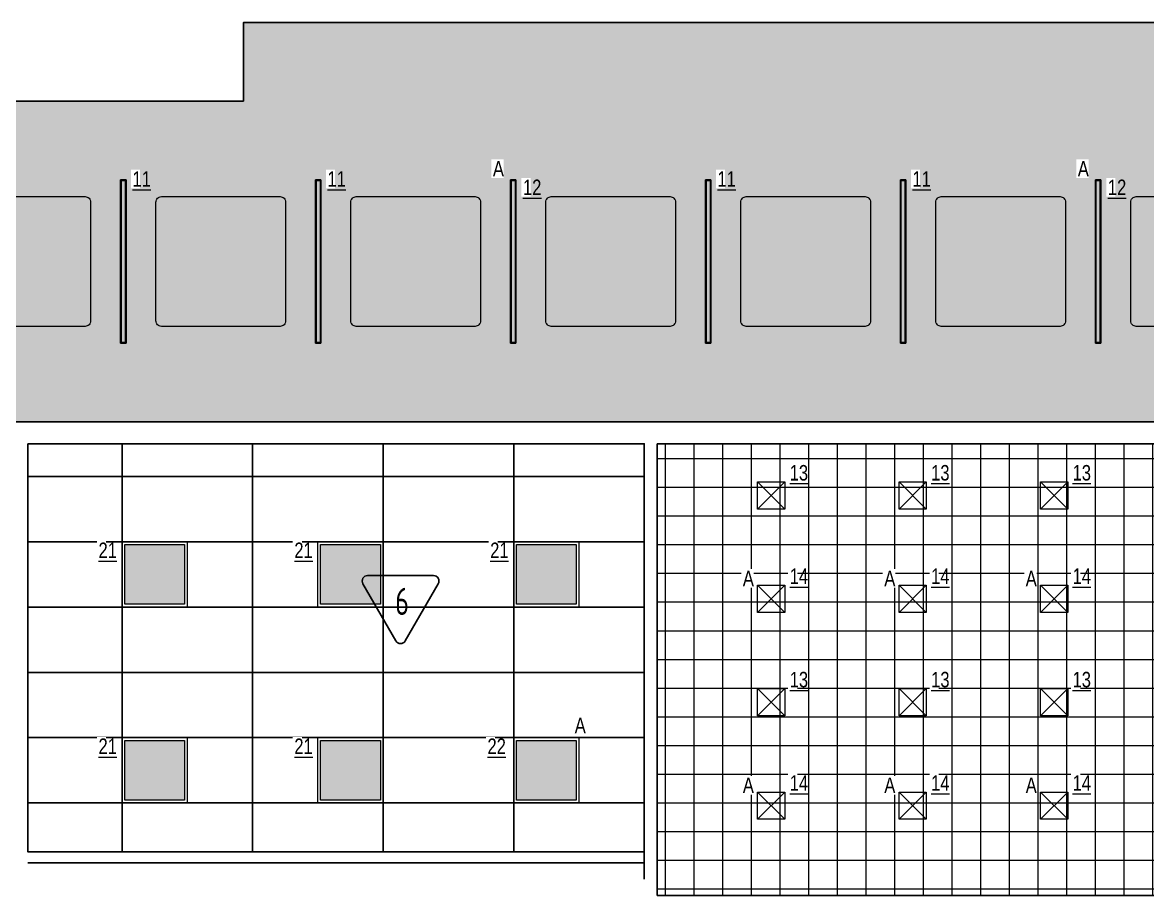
# Model space of a CAD drawing. Header units: millimetres. Extents: x -547274 to 397870, y -45599 to 141350.
# Drawn here: x -188259 to -177918, y 66846 to 74866 of the extents above; entities that cross this region are included whole.
import ezdxf

# ---------------------------------------------------------------- set-up
doc = ezdxf.new("R2010")
doc.units = ezdxf.units.MM
for name, color, linetype, lineweight in [('_ЭОМ_ОБЩ_Освещение_текст тип светильника', 172, 'Continuous', 50), ('_ЭОМ_светильник А', 1, 'Continuous', 35), ('_ЭОМ_светильник Р', 4, 'Continuous', 35), ('АР_Потолки_Штриховка', 252, 'Continuous', 0)]:
    doc.layers.add(name, color=color, linetype=linetype, lineweight=lineweight)
for name, color, linetype, lineweight, true_color in [('АР_Потолок_RAL 095 85 40', 7, 'Continuous', 5, 0xddc87a), ('АР_Потолок_RAL 100 70 20', 7, 'Continuous', 5, 0xb3ac85), ('АР_Потолок_Грильято_белый_100х100', 7, 'Continuous', 5, 0xff7070), ('АР_Потолок_Покраска', 7, 'Continuous', 5, 0x007399), ('АР_Потолок_Текстура дерево', 7, 'Continuous', 5, 0xe7bf8e)]:
    doc.layers.add(name, color=color, linetype=linetype, lineweight=lineweight, true_color=true_color)
doc.layers.add('Штриховка в сечении', color=7, linetype='Continuous')
doc.styles.add('ISOCPEUR', font='isocpeur.ttf', dxfattribs={"height": 800})
doc.styles.add('ГОСТ', font='cad.shx', dxfattribs={"width": 0.8})

# ---------------------------------------------------------------- blocks, each defined once
blk = doc.blocks.new('40 НА 40 ГРИЛЬЯТО ДЛЯ 50')
at = {"color": 0, "linetype": 'ByBlock', "lineweight": -2, "ltscale": 100}
for points in [[(125, -125), (-125, -125), (-125, 125), (125, 125), (125, -125)], [(125, 125), (-125, -125)], [(-125, 125), (125, -125)]]:
    blk.add_lwpolyline(points, dxfattribs=at)
blk = doc.blocks.new('RVE-PLS5070-1500-P')
at = {"color": 0, "linetype": 'ByBlock', "lineweight": -2, "ltscale": 40}
for points in [[(750, -25), (-750, -25), (-750, 25), (750, 25)], [(745, -20), (-745, -20), (-745, 20), (745, 20)]]:
    blk.add_lwpolyline(points, close=True, dxfattribs=at)
blk = doc.blocks.new('RVE-SLIM-PRIME-595')
at = {"layer": 'Штриховка в сечении', "lineweight": 9, "ltscale": 1000, "true_color": 0xf8f6b0, "transparency": 33554636}
h = blk.add_hatch(color=51, dxfattribs=at)
h.dxf.hatch_style = 1
h.paths.add_polyline_path([(275, 275), (-275, 275), (-275, -275), (275, -275)])
at = {"color": 0, "linetype": 'ByBlock', "lineweight": -2, "ltscale": 40}
for points in [[(300, -300), (-300, -300), (-300, 300), (300, 300)], [(275, -275), (-275, -275), (-275, 275), (275, 275)]]:
    blk.add_lwpolyline(points, close=True, dxfattribs=at)

msp = doc.modelspace()

# ---------------------------------------------------------------- hatches: boundary and pattern name
at = {"layer": 'АР_Потолки_Штриховка', "ltscale": 100, "true_color": 0xf8f6b0}
h = msp.add_hatch(color=51, dxfattribs=at)
h.dxf.hatch_style = 1
h.paths.add_polyline_path([(-187352.4, 73415.1), (-187352.4, 71925.1), (-187312.4, 71925.1), (-187312.4, 73415.1)])
h = msp.add_hatch(color=51, dxfattribs=at)
h.dxf.hatch_style = 1
h.paths.add_polyline_path([(-185560.4, 73415.1), (-185560.4, 71925.1), (-185520.4, 71925.1), (-185520.4, 73415.1)])
h = msp.add_hatch(color=51, dxfattribs=at)
h.dxf.hatch_style = 1
h.paths.add_polyline_path([(-183768.4, 73415.1), (-183768.4, 71925.1), (-183728.4, 71925.1), (-183728.4, 73415.1)])
h = msp.add_hatch(color=51, dxfattribs=at)
h.dxf.hatch_style = 1
h.paths.add_polyline_path([(-181976.4, 73415.1), (-181976.4, 71925.1), (-181936.4, 71925.1), (-181936.4, 73415.1)])
h = msp.add_hatch(color=51, dxfattribs=at)
h.dxf.hatch_style = 1
h.paths.add_polyline_path([(-180184.4, 73415.1), (-180184.4, 71925.1), (-180144.4, 71925.1), (-180144.4, 73415.1)])
h = msp.add_hatch(color=51, dxfattribs=at)
h.dxf.hatch_style = 1
h.paths.add_polyline_path([(-178392.4, 73415.1), (-178392.4, 71925.1), (-178352.4, 71925.1), (-178352.4, 73415.1)])
at = {"layer": 'АР_Потолок_RAL 095 85 40', "transparency": 33554687}
h = msp.add_hatch(color=256, dxfattribs=at)
h.dxf.hatch_style = 1
h.paths.add_polyline_path([(-185840.4, 73216.1, 0.4142136), (-185890.4, 73266.1), (-186982.4, 73266.1, 0.4142136), (-187032.4, 73216.1), (-187032.4, 72124.1, 0.4142136), (-186982.4, 72074.1), (-185890.4, 72074.1, 0.4142136), (-185840.4, 72124.1)])
h = msp.add_hatch(color=256, dxfattribs=at)
h.dxf.hatch_style = 1
h.paths.add_polyline_path([(-180464.4, 73216.1, 0.4142136), (-180514.4, 73266.1), (-181606.4, 73266.1, 0.4142136), (-181656.4, 73216.1), (-181656.4, 72124.1, 0.4142136), (-181606.4, 72074.1), (-180514.4, 72074.1, 0.4142136), (-180464.4, 72124.1)])
at = {"layer": 'АР_Потолок_RAL 100 70 20', "transparency": 33554687}
h = msp.add_hatch(color=256, dxfattribs=at)
h.dxf.hatch_style = 1
h.paths.add_polyline_path([(-184048.4, 73216.1, 0.4142136), (-184098.4, 73266.1), (-185190.4, 73266.1, 0.4142136), (-185240.4, 73216.1), (-185240.4, 72124.1, 0.4142136), (-185190.4, 72074.1), (-184098.4, 72074.1, 0.4142136), (-184048.4, 72124.1)])
h = msp.add_hatch(color=256, dxfattribs=at)
h.dxf.hatch_style = 1
h.paths.add_polyline_path([(-178672.4, 73216.1, 0.4142136), (-178722.4, 73266.1), (-179814.4, 73266.1, 0.4142136), (-179864.4, 73216.1), (-179864.4, 72124.1, 0.4142136), (-179814.4, 72074.1), (-178722.4, 72074.1, 0.4142136), (-178672.4, 72124.1)])
at = {"layer": 'АР_Потолок_Грильято_белый_100х100', "transparency": 33554559}
h = msp.add_hatch(dxfattribs=at)
h.set_pattern_fill('ANSI37', color=256, scale=83, angle=45)
h.set_pattern_definition([(90, (-182613.74, 66906.67), (-263.525, 0), []), (180, (-182613.74, 66906.67), (-3e-14, -263.525), [])])
h.paths.add_polyline_path([(-182427.3, 70995.6), (-172235.6, 70995.8), (-172228.7, 66845.7), (-182420.3, 66845.7)])
at = {"layer": 'АР_Потолок_Покраска'}
h = msp.add_hatch(dxfattribs=at)
h.set_pattern_fill('CROSS', color=256, scale=25)
h.set_pattern_definition([(0, (-402865.63, 36211.22), (158.75, 158.75), [79.375, -238.125]), (90, (-402825.94, 36171.53), (-158.75, 158.75), [79.375, -238.125])])
h.paths.add_polyline_path([(-190683.9, 74144.5), (-186228.9, 74144.5), (-186228.9, 74865.7), (-169118.9, 74865.7), (-169118.9, 74164.5), (-164268.9, 74164.5), (-164268.9, 71195.7), (-190683.9, 71195.7)])
at = {"layer": 'АР_Потолок_Текстура дерево', "transparency": 33554687}
h = msp.add_hatch(color=256, dxfattribs=at)
h.dxf.hatch_style = 1
h.paths.add_polyline_path([(-187632.4, 73216.1, 0.4142136), (-187682.4, 73266.1), (-188774.4, 73266.1, 0.4142136), (-188824.4, 73216.1), (-188824.4, 72124.1, 0.4142136), (-188774.4, 72074.1), (-187682.4, 72074.1, 0.4142136), (-187632.4, 72124.1)])
h = msp.add_hatch(color=256, dxfattribs=at)
h.dxf.hatch_style = 1
h.paths.add_polyline_path([(-182256.4, 73216.1, 0.4142136), (-182306.4, 73266.1), (-183398.4, 73266.1, 0.4142136), (-183448.4, 73216.1), (-183448.4, 72124.1, 0.4142136), (-183398.4, 72074.1), (-182306.4, 72074.1, 0.4142136), (-182256.4, 72124.1)])
h = msp.add_hatch(color=256, dxfattribs=at)
h.dxf.hatch_style = 1
h.paths.add_polyline_path([(-178072.4, 72124.1, 0.4142136), (-178022.4, 72074.1), (-176930.4, 72074.1, 0.4142136), (-176880.4, 72124.1), (-176880.4, 73216.1, 0.4142136), (-176930.4, 73266.1), (-178022.4, 73266.1, 0.4142136), (-178072.4, 73216.1)])

# ---------------------------------------------------------------- linework, layer by layer
for points in [[(-190683.9, 74144.5), (-186228.9, 74144.5), (-186228.9, 74865.7), (-169118.9, 74865.7), (-169118.9, 74164.5), (-164268.9, 74164.5), (-164268.9, 71195.7), (-190683.9, 71195.7)], [(-188208.6, 70995.7), (-182543.9, 70995.7), (-182543.8, 67245.7), (-188208.6, 67245.7)], [(-182423.9, 70995.5), (-172185.5, 70995.7), (-172185.5, 66845.7), (-182423.8, 66845.7)]]:
    msp.add_lwpolyline(points, close=True)
for points in [[(-187343.9, 70995.7), (-187343.9, 67245.7)], [(-186143.9, 70995.7), (-186143.9, 67245.7)], [(-184943.9, 70995.7), (-184943.9, 67245.7)], [(-183743.8, 70995.7), (-183743.9, 67245.7)], [(-182543.9, 70995.7), (-182543.9, 66995.5)], [(-188208.6, 70695.6), (-182543.9, 70695.7)], [(-188208.6, 70095.6), (-182543.9, 70095.7)], [(-188208.6, 69495.6), (-182543.9, 69495.7)], [(-188208.6, 68895.6), (-182543.9, 68895.7)], [(-188208.6, 68295.6), (-182543.9, 68295.7)], [(-188208.6, 67695.6), (-182543.9, 67695.7)], [(-188208.6, 67245.6), (-182543.9, 67245.7)], [(-188188.9, 67245.7), (-182543.8, 67245.7)], [(-188208.6, 67145.7), (-182543.8, 67145.7)]]:
    msp.add_lwpolyline(points)
msp.add_lwpolyline([(-185086.8, 69784.5), (-184480.6, 69784.5, -0.5773495), (-184437.3, 69709.5), (-184740.4, 69184.5, -0.5773541), (-184827, 69184.5), (-185130.1, 69709.5, -0.5773491), (-185086.8, 69784.5, -0.0000017)], format="xyb")
at = {"layer": 'АР_Потолки_Штриховка', "color": 18, "ltscale": 100, "true_color": 0x000000}
for points in [[(-187357.4, 73420.1), (-187357.4, 71920.1), (-187307.4, 71920.1), (-187307.4, 73420.1)], [(-185565.4, 73420.1), (-185565.4, 71920.1), (-185515.4, 71920.1), (-185515.4, 73420.1)], [(-183773.4, 73420.1), (-183773.4, 71920.1), (-183723.4, 71920.1), (-183723.4, 73420.1)], [(-181981.4, 73420.1), (-181981.4, 71920.1), (-181931.4, 71920.1), (-181931.4, 73420.1)], [(-180189.4, 73420.1), (-180189.4, 71920.1), (-180139.4, 71920.1), (-180139.4, 73420.1)], [(-178397.4, 73420.1), (-178397.4, 71920.1), (-178347.4, 71920.1), (-178347.4, 73420.1)], [(-187352.4, 73415.1), (-187352.4, 71925.1), (-187312.4, 71925.1), (-187312.4, 73415.1)], [(-185560.4, 73415.1), (-185560.4, 71925.1), (-185520.4, 71925.1), (-185520.4, 73415.1)], [(-183768.4, 73415.1), (-183768.4, 71925.1), (-183728.4, 71925.1), (-183728.4, 73415.1)], [(-181976.4, 73415.1), (-181976.4, 71925.1), (-181936.4, 71925.1), (-181936.4, 73415.1)], [(-180184.4, 73415.1), (-180184.4, 71925.1), (-180144.4, 71925.1), (-180144.4, 73415.1)], [(-178392.4, 73415.1), (-178392.4, 71925.1), (-178352.4, 71925.1), (-178352.4, 73415.1)]]:
    msp.add_lwpolyline(points, close=True, dxfattribs=at)
at = {"layer": 'АР_Потолки_Штриховка', "color": 18, "lineweight": 18, "ltscale": 100, "true_color": 0x000000}
for points in [[(-187357.4, 73420.1), (-187357.4, 71920.1), (-187307.4, 71920.1), (-187307.4, 73420.1)], [(-185565.4, 73420.1), (-185565.4, 71920.1), (-185515.4, 71920.1), (-185515.4, 73420.1)], [(-183773.4, 73420.1), (-183773.4, 71920.1), (-183723.4, 71920.1), (-183723.4, 73420.1)], [(-181981.4, 73420.1), (-181981.4, 71920.1), (-181931.4, 71920.1), (-181931.4, 73420.1)], [(-180189.4, 73420.1), (-180189.4, 71920.1), (-180139.4, 71920.1), (-180139.4, 73420.1)], [(-178397.4, 73420.1), (-178397.4, 71920.1), (-178347.4, 71920.1), (-178347.4, 73420.1)], [(-187352.4, 73415.1), (-187352.4, 71925.1), (-187312.4, 71925.1), (-187312.4, 73415.1)], [(-185560.4, 73415.1), (-185560.4, 71925.1), (-185520.4, 71925.1), (-185520.4, 73415.1)], [(-183768.4, 73415.1), (-183768.4, 71925.1), (-183728.4, 71925.1), (-183728.4, 73415.1)], [(-181976.4, 73415.1), (-181976.4, 71925.1), (-181936.4, 71925.1), (-181936.4, 73415.1)], [(-180184.4, 73415.1), (-180184.4, 71925.1), (-180144.4, 71925.1), (-180144.4, 73415.1)], [(-178392.4, 73415.1), (-178392.4, 71925.1), (-178352.4, 71925.1), (-178352.4, 73415.1)]]:
    msp.add_lwpolyline(points, close=True, dxfattribs=at)
at = {"layer": 'АР_Потолки_Штриховка', "color": 18, "ltscale": 100, "true_color": 0x000000}
for points in [[(-188824.4, 72124.1), (-188824.4, 73216.1, -0.4142136), (-188774.4, 73266.1), (-187682.4, 73266.1, -0.4142136), (-187632.4, 73216.1), (-187632.4, 72124.1, -0.4142136), (-187682.4, 72074.1), (-188774.4, 72074.1, -0.4142136)], [(-187032.4, 72124.1), (-187032.4, 73216.1, -0.4142136), (-186982.4, 73266.1), (-185890.4, 73266.1, -0.4142136), (-185840.4, 73216.1), (-185840.4, 72124.1, -0.4142136), (-185890.4, 72074.1), (-186982.4, 72074.1, -0.4142136)], [(-185240.4, 72124.1), (-185240.4, 73216.1, -0.4142136), (-185190.4, 73266.1), (-184098.4, 73266.1, -0.4142136), (-184048.4, 73216.1), (-184048.4, 72124.1, -0.4142136), (-184098.4, 72074.1), (-185190.4, 72074.1, -0.4142136)], [(-183448.4, 72124.1), (-183448.4, 73216.1, -0.4142136), (-183398.4, 73266.1), (-182306.4, 73266.1, -0.4142136), (-182256.4, 73216.1), (-182256.4, 72124.1, -0.4142136), (-182306.4, 72074.1), (-183398.4, 72074.1, -0.4142136)], [(-181656.4, 72124.1), (-181656.4, 73216.1, -0.4142136), (-181606.4, 73266.1), (-180514.4, 73266.1, -0.4142136), (-180464.4, 73216.1), (-180464.4, 72124.1, -0.4142136), (-180514.4, 72074.1), (-181606.4, 72074.1, -0.4142136)], [(-179864.4, 72124.1), (-179864.4, 73216.1, -0.4142136), (-179814.4, 73266.1), (-178722.4, 73266.1, -0.4142136), (-178672.4, 73216.1), (-178672.4, 72124.1, -0.4142136), (-178722.4, 72074.1), (-179814.4, 72074.1, -0.4142136)], [(-178072.4, 72124.1), (-178072.4, 73216.1, -0.4142136), (-178022.4, 73266.1), (-176930.4, 73266.1, -0.4142136), (-176880.4, 73216.1), (-176880.4, 72124.1, -0.4142136), (-176930.4, 72074.1), (-178022.4, 72074.1, -0.4142136)]]:
    msp.add_lwpolyline(points, format="xyb", close=True, dxfattribs=at)
at = {"layer": 'АР_Потолки_Штриховка', "color": 18, "lineweight": 18, "ltscale": 100, "true_color": 0x000000}
for points in [[(-188824.4, 72124.1), (-188824.4, 73216.1, -0.4142136), (-188774.4, 73266.1), (-187682.4, 73266.1, -0.4142136), (-187632.4, 73216.1), (-187632.4, 72124.1, -0.4142136), (-187682.4, 72074.1), (-188774.4, 72074.1, -0.4142136)], [(-187032.4, 72124.1), (-187032.4, 73216.1, -0.4142136), (-186982.4, 73266.1), (-185890.4, 73266.1, -0.4142136), (-185840.4, 73216.1), (-185840.4, 72124.1, -0.4142136), (-185890.4, 72074.1), (-186982.4, 72074.1, -0.4142136)], [(-185240.4, 72124.1), (-185240.4, 73216.1, -0.4142136), (-185190.4, 73266.1), (-184098.4, 73266.1, -0.4142136), (-184048.4, 73216.1), (-184048.4, 72124.1, -0.4142136), (-184098.4, 72074.1), (-185190.4, 72074.1, -0.4142136)], [(-183448.4, 72124.1), (-183448.4, 73216.1, -0.4142136), (-183398.4, 73266.1), (-182306.4, 73266.1, -0.4142136), (-182256.4, 73216.1), (-182256.4, 72124.1, -0.4142136), (-182306.4, 72074.1), (-183398.4, 72074.1, -0.4142136)], [(-181656.4, 72124.1), (-181656.4, 73216.1, -0.4142136), (-181606.4, 73266.1), (-180514.4, 73266.1, -0.4142136), (-180464.4, 73216.1), (-180464.4, 72124.1, -0.4142136), (-180514.4, 72074.1), (-181606.4, 72074.1, -0.4142136)], [(-179864.4, 72124.1), (-179864.4, 73216.1, -0.4142136), (-179814.4, 73266.1), (-178722.4, 73266.1, -0.4142136), (-178672.4, 73216.1), (-178672.4, 72124.1, -0.4142136), (-178722.4, 72074.1), (-179814.4, 72074.1, -0.4142136)], [(-178072.4, 72124.1), (-178072.4, 73216.1, -0.4142136), (-178022.4, 73266.1), (-176930.4, 73266.1, -0.4142136), (-176880.4, 73216.1), (-176880.4, 72124.1, -0.4142136), (-176930.4, 72074.1), (-178022.4, 72074.1, -0.4142136)]]:
    msp.add_lwpolyline(points, format="xyb", close=True, dxfattribs=at)

# ---------------------------------------------------------------- block references
at = {"layer": '_ЭОМ_светильник А', "color": 18, "lineweight": 18, "ltscale": 100, "true_color": 0x000000}
for name, p, rotation in [('RVE-PLS5070-1500-P', (-183748.4, 72670.1), 270), ('RVE-PLS5070-1500-P', (-178372.4, 72670.1), 270), ('40 НА 40 ГРИЛЬЯТО ДЛЯ 50', (-181376.9, 69571), 90), ('40 НА 40 ГРИЛЬЯТО ДЛЯ 50', (-180076.9, 69571), 90), ('40 НА 40 ГРИЛЬЯТО ДЛЯ 50', (-178776.9, 69571), 90), ('40 НА 40 ГРИЛЬЯТО ДЛЯ 50', (-181376.9, 67671), 90), ('40 НА 40 ГРИЛЬЯТО ДЛЯ 50', (-180076.9, 67671), 90), ('40 НА 40 ГРИЛЬЯТО ДЛЯ 50', (-178776.9, 67671), 90)]:
    msp.add_blockref(name, p, dxfattribs=dict(at, rotation=rotation))
msp.add_blockref('RVE-SLIM-PRIME-595', (-183443.9, 67995.7), dxfattribs=at)
at = {"layer": '_ЭОМ_светильник Р', "color": 18, "lineweight": 18, "ltscale": 100, "true_color": 0x000000}
for name, p, rotation in [('RVE-PLS5070-1500-P', (-187332.4, 72670.1), 89.99999999999997), ('RVE-PLS5070-1500-P', (-185540.4, 72670.1), 89.99999999999997), ('RVE-PLS5070-1500-P', (-181956.4, 72670.1), 89.99999999999997), ('RVE-PLS5070-1500-P', (-180164.4, 72670.1), 89.99999999999997), ('40 НА 40 ГРИЛЬЯТО ДЛЯ 50', (-181376.9, 70521), 90), ('40 НА 40 ГРИЛЬЯТО ДЛЯ 50', (-180076.9, 70521), 90), ('40 НА 40 ГРИЛЬЯТО ДЛЯ 50', (-178776.9, 70521), 90), ('40 НА 40 ГРИЛЬЯТО ДЛЯ 50', (-181376.9, 68621), 90), ('40 НА 40 ГРИЛЬЯТО ДЛЯ 50', (-180076.9, 68621), 90), ('40 НА 40 ГРИЛЬЯТО ДЛЯ 50', (-178776.9, 68621), 90)]:
    msp.add_blockref(name, p, dxfattribs=dict(at, rotation=rotation))
for p in [(-187043.8, 69795.7), (-185243.8, 69795.7), (-183443.8, 69795.7), (-187043.9, 67995.7), (-185243.9, 67995.7)]:
    msp.add_blockref('RVE-SLIM-PRIME-595', p, dxfattribs=at)

# ---------------------------------------------------------------- texts
at = {"insert": (-184833.1, 69672.5), "char_height": 250, "width": 294.334, "attachment_point": 1, "style": 'ISOCPEUR'}
msp.add_mtext('{\\W0.7;6}', dxfattribs=at)

# ---------------------------------------------------------------- next in the draw order: texts
at = {"layer": '_ЭОМ_ОБЩ_Освещение_текст тип светильника', "color": 18, "lineweight": 18, "ltscale": 40, "true_color": 0x000000, "char_height": 142.19, "width": 55.872, "attachment_point": 1, "style": 'ГОСТ', "bg_fill": 3, "box_fill_scale": 1.1, "bg_fill_color": 256, "bg_fill_transparency": 0}
for s, insert in [('{\\L11}', (-187247.5, 73499.1)), ('{\\L11}', (-185455.5, 73499.1)), ('{\\L12}', (-183658.7, 73422.6, 0)), ('{\\L11}', (-181871.5, 73499.1)), ('{\\L11}', (-180079.5, 73499.1)), ('{\\L12}', (-178282.7, 73422.6, 0)), ('{\\L13}', (-181207.1, 70800.3)), ('{\\L13}', (-179907.1, 70800.3)), ('{\\L13}', (-178607.1, 70800.3)), ('{\\L21}', (-187560.2, 70088.1)), ('{\\L21}', (-185760.2, 70088.1)), ('{\\L21}', (-183960.2, 70088.1)), ('{\\L14}', (-181207.1, 69850.3)), ('{\\L14}', (-179907.1, 69850.3)), ('{\\L14}', (-178607.1, 69850.3)), ('{\\L13}', (-181207.1, 68900.3)), ('{\\L13}', (-179907.1, 68900.3)), ('{\\L13}', (-178607.1, 68900.3)), ('{\\L21}', (-187560.2, 68288.1)), ('{\\L21}', (-185760.2, 68288.1)), ('{\\L22}', (-183985, 68288.1)), ('{\\L14}', (-181207.1, 67950.3)), ('{\\L14}', (-179907.1, 67950.3)), ('{\\L14}', (-178607.1, 67950.3))]:
    msp.add_mtext(s, dxfattribs=dict(at, insert=insert))
at = {"layer": '_ЭОМ_светильник А', "color": 18, "lineweight": 18, "ltscale": 100, "true_color": 0x000000, "char_height": 142.2, "width": 86.044, "attachment_point": 1, "style": 'ГОСТ', "bg_fill": 3, "box_fill_scale": 1.1, "bg_fill_color": 256, "bg_fill_transparency": 0}
for insert in [(-183935, 73593.8), (-178559, 73593.8), (-181637.7, 69829.6), (-180337.7, 69829.6), (-179037.7, 69829.6), (-183182.8, 68479.1), (-181637.7, 67929.6), (-180337.7, 67929.6), (-179037.7, 67929.6)]:
    msp.add_mtext('А', dxfattribs=dict(at, insert=insert))

doc.saveas('drawing.dxf')
